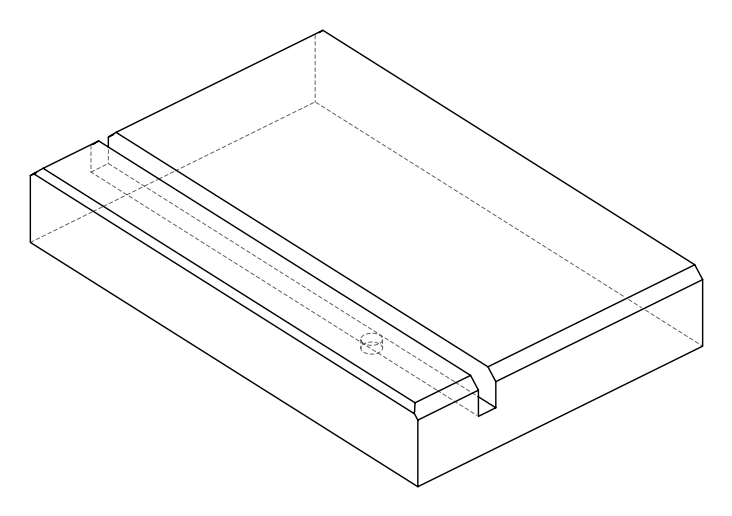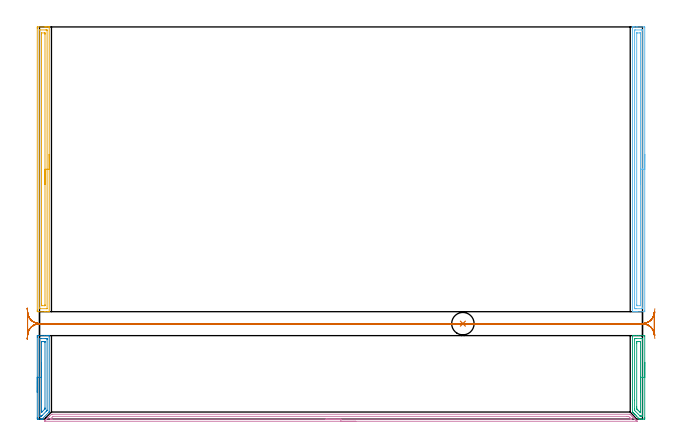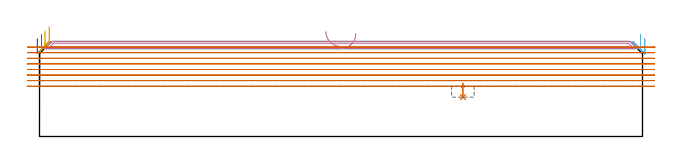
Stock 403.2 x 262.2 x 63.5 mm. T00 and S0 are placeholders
(PLAN: 7 operations, 2 tool changes, 33.3 min)
(1 INDEXABLE_INSERT_DRILL_BLIND_HOLE_FROM_SOLID | STEP1POCKET | UGT0302_001 | 0.04 min | 6558 mm3)
(2 AREA_MILL | FG_CHAMFER_SURFACE | UGT0205_001 | 1.53 min | 1944 mm3)
(3 AREA_MILL_1 | FG_CHAMFER_SURFACE_1 | UGT0205_001 | 1.54 min | 2045 mm3)
(4 AREA_MILL_2 | FG_CHAMFER_SURFACE_2 | UGT0205_001 | 6.45 min | 4307 mm3)
(5 AREA_MILL_3 | FG_CHAMFER_SURFACE_3 | UGT0205_001 | 4.79 min | 6253 mm3)
(6 AREA_MILL_4 | FG_CHAMFER_SURFACE_4 | UGT0205_001 | 4.8 min | 6570 mm3)
(7 MILL_RECTANGULAR_SLOT | SLOT_RECTANGULAR | UGT0201_134 | Follow Part, ap 3.975, ae 75% | 14.13 min | 186978 mm3)
(TOOL UGT0302_001 | Indexable Insert Drill 15mm | D15 PA180 FL50 Z2)
(TOOL UGT0205_001 | Chamfer Mill 20 x 3 x 45 deg. | D20 FL50 Z2)
(TOOL UGT0201_134 | Carbide End Mill 15.9 | D15.9 FL30 Z4)
(OP 1 INDEXABLE_INSERT_DRILL_BLIND_HOLE_FROM_SOLID)
G17 G21 G94 G90
T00 M6
G54
G17 G0 G90 X283.1 Y63.8 S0 M3
G43 Z73.5 H0
G94 G81 G98 Z26.3 F250. R35.6
G80
M5
M2
(OP 2 AREA_MILL)
G17 G21 G94 G90
T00 M6
G54
G17 G0 G90 X-1.5 Y17.9 S1061 M3
G43 Z73.5 H0
Z65.5
G94 G1 Y17.938 Z64.628 F250.
Y18.052 Z63.763
Y18.241 Z62.912
Y18.503 Z62.08
Y18.837 Z61.274
Y19.24 Z60.5
Y19.708 Z59.764
Y20.24 Z59.072
Y20.829 Z58.429
Y21.472 Z57.839
Y22.164 Z57.308
Y22.9 Z56.84
Y23.674 Z56.437
Y24.48 Z56.103
Y25.312 Z55.841
Y26.164 Z55.652
Y27.028 Z55.538
Y27.9 Z55.5
Y54.752
X-1.499 Y55.171 Z55.501
X-1.495 Y55.641 Z55.503
X-1.492 Y55.791 Z55.506
X-1.031 Y55.8 Z55.966
X3.383 Z60.377
X4.789 Z61.785
X5.148 Z62.143
X5.866 Z62.866
X6.119 Z63.118
X6.489 Y55.793 Z63.48
X6.497 Y55.791 Z63.488
X6.5 Y55.618 Z63.5
Y5.1
X6.496 Y4.704 Z63.488
X6.473 Y4.673 Z63.473
X1.911 Y0.111 Z58.91
X1.831 Y0.033 Z58.829
X1.791 Y0.002 Z58.788
X1.52 Y0. Z58.518
X0.735 Z57.729
X-0.507 Z56.489
X-1.031 Y0.001 Z55.963
X-1.259 Y0.004 Z55.736
X-1.491 Y0.01 Z55.505
X-1.494 Y0.159 Z55.502
X-1.499 Y0.629 Z55.501
X-1.5 Y1.104 Z55.5
Y27.9
X-0.086 Z56.914
X-0.085 Y53.319 Z56.915
Y53.383
X-0.079 Y53.788 Z56.921
X0.325 Y53.797 Z57.325
X0.735 Y53.799 Z57.735
X1.205 Y53.8 Z58.205
X3.854 Z60.854
X4.265 Y53.799 Z61.265
X4.739 Y53.797 Z61.739
X4.975 Y53.79 Z61.975
X5.079 Y53.767 Z62.079
X5.085 Y53.447 Z62.085
Y53.383
Y5.994
X5.08 Y5.787 Z62.08
X5.078 Y5.74 Z62.078
X5.045 Y5.701 Z62.045
X4.981 Y5.633 Z61.981
X4.801 Y5.451 Z61.801
X4.45 Y5.1 Z61.45
X1.692 Y2.342 Z58.692
X1.617 Y2.268 Z58.617
X1.369 Y2.027 Z58.369
X1.349 Y2.011 Z58.349
X1.323 Y2.006 Z58.323
X1.264 Y2.002 Z58.264
X1.146 Y2. Z58.146
X0.735 Y2.001 Z57.735
X0.261 Y2.003 Z57.261
X0.025 Y2.01 Z57.025
X-0.079 Y2.033 Z56.921
X-0.085 Y2.353 Z56.915
Y2.417
X-0.086 Y27.9 Z56.914
X1.328 Z58.328
X1.329 Y51.594 Z58.329
X1.33 Y51.741 Z58.33
X1.333 Y51.776 Z58.333
X1.334 Y51.787 Z58.334
X1.348 Y51.79 Z58.348
X1.417 Y51.798 Z58.417
X1.617 Y51.799 Z58.617
X2.297 Y51.8 Z59.297
X3.18 Z60.18
X3.383 Y51.799 Z60.383
X3.585 Y51.794 Z60.585
X3.642 Y51.79 Z60.642
X3.665 Y51.786 Z60.665
X3.667 Y51.769 Z60.667
X3.67 Y51.692 Z60.67
X3.671 Y51.594 Z60.671
X3.672 Y51.302 Z60.672
X3.671 Y7.49 Z60.671
X3.669 Y6.888 Z60.669
X3.667 Y6.815 Z60.667
X3.665 Y6.783 Z60.665
X3.648 Y6.759 Z60.648
X3.581 Y6.687 Z60.581
X3.383 Y6.483 Z60.383
X1.807 Y4.907 Z58.807
X1.617 Y4.72 Z58.617
X1.357 Y4.469 Z58.357
X1.334 Y4.464 Z58.334
X1.332 Y4.474 Z58.332
X1.33 Y4.496 Z58.33
X1.329 Y5.1 Z58.329
X1.328 Y5.392 Z58.328
Y27.9
Y28.772 Z58.366
Y29.636 Z58.48
Y30.488 Z58.669
Y31.32 Z58.931
Y32.126 Z59.265
Y32.9 Z59.668
Y33.636 Z60.137
Y34.328 Z60.668
Y34.971 Z61.257
Y35.56 Z61.901
Y36.092 Z62.593
Y36.56 Z63.328
Y36.963 Z64.102
Y37.297 Z64.908
Y37.559 Z65.74
Y37.748 Z66.592
Y37.862 Z67.457
Y37.9 Z68.328
G0 Z73.5
M5
M2
(OP 3 AREA_MILL_1)
G17 G21 G94 G90
T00 M6
G54
G17 G0 G90 X404.7 Y37.9 S1061 M3
G43 Z73.5 H0
Z65.3
G94 G1 Y37.862 Z64.428 F250.
Y37.748 Z63.563
Y37.559 Z62.712
Y37.297 Z61.88
Y36.963 Z61.074
Y36.56 Z60.3
Y36.092 Z59.564
Y35.56 Z58.872
Y34.971 Z58.229
Y34.328 Z57.64
Y33.636 Z57.108
Y32.9 Z56.64
Y32.126 Z56.237
Y31.32 Z55.903
Y30.488 Z55.641
Y29.636 Z55.452
Y28.772 Z55.338
Y27.9 Z55.3
Y0.973
X404.699 Y0.629 Z55.301
X404.694 Y0.085 Z55.302
X404.691 Y0.008 Z55.305
X404.153 Y0. Z55.841
X402.738 Z57.258
X402.377 Z57.618
X401.291 Z58.707
X401.266 Y0.001 Z58.731
X401.207 Y0.004 Z58.79
X401.166 Y0.033 Z58.832
X400.685 Y0.515 Z59.315
X399.12 Y2.079 Z60.878
X398.276 Y2.924 Z61.723
X398.231 Y2.967 Z61.766
X398.186 Y3.013 Z61.813
X397.982 Y3.218 Z62.017
X397.935 Y3.263 Z62.062
X397.888 Y3.311 Z62.111
X397.688 Y3.512 Z62.311
X397.639 Y3.559 Z62.358
X397.59 Y3.609 Z62.409
X397.393 Y3.806 Z62.606
X397.343 Y3.856 Z62.654
X397.292 Y3.907 Z62.707
X397.099 Y4.1 Z62.9
X397.047 Y4.152 Z62.95
X396.994 Y4.205 Z63.004
X396.864 Y4.336 Z63.135
X396.604 Y4.597 Z63.394
X396.506 Y4.697 Z63.492
X396.5 Y5.1 Z63.5
Y55.618
X396.503 Y55.791 Z63.488
X396.542 Y55.8 Z63.449
X396.945 Z63.055
X397.212 Z62.787
X397.935 Z62.06
X399.185 Z60.812
X400.598 Z59.398
X404.153 Z55.844
X404.419 Y55.798 Z55.579
X404.692 Y55.79 Z55.306
X404.699 Y55.515 Z55.299
X404.7 Y27.9 Z55.3
X403.286 Z56.714
X403.285 Y2.417 Z56.715
Y2.397
X403.265 Y2.01 Z56.735
X402.789 Y2.003 Z57.211
X402.377 Y2.002 Z57.623
X401.9 Y2.003 Z58.1
X401.696 Y2.01 Z58.304
X401.643 Y2.019 Z58.357
X401.575 Y2.081 Z58.425
X401.488 Y2.164 Z58.512
X401.233 Y2.417 Z58.767
X398.552 Y5.1 Z61.448
X397.935 Y5.727 Z62.065
X397.916 Y5.994 Z62.084
X397.915 Y6.014 Z62.085
X397.914 Y6.888 Z62.086
Y12.588
X397.915 Y53.383 Z62.085
Y53.403
X397.935 Y53.79 Z62.065
X398.411 Y53.797 Z61.589
X398.823 Y53.799 Z61.177
X399.297 Y53.8 Z60.703
X401.962 Z58.038
X402.377 Y53.799 Z57.623
X402.853 Y53.797 Z57.147
X403.265 Y53.79 Z56.735
X403.284 Y53.383 Z56.716
X403.285 Y53.362 Z56.715
X403.286 Y27.9 Z56.714
X401.872 Z58.128
X401.871 Y5.1 Z58.129
X401.869 Y4.716 Z58.131
X401.865 Y4.329 Z58.135
X401.858 Y4.252 Z58.142
X401.781 Y4.325 Z58.219
X401.651 Y4.451 Z58.349
X401.488 Y4.611 Z58.512
X400.999 Y5.1 Z59.001
X400.106 Y5.994 Z59.894
X399.712 Y6.39 Z60.288
X399.465 Y6.642 Z60.535
X399.344 Y6.767 Z60.656
X399.335 Y6.888 Z60.665
X399.331 Y7.271 Z60.669
X399.329 Y7.782 Z60.671
Y8.168
Y50.7
X399.33 Y51.085 Z60.67
X399.333 Y51.594 Z60.667
X399.335 Y51.778 Z60.665
X399.515 Y51.793 Z60.485
X399.712 Y51.796 Z60.288
X400.396 Y51.8 Z59.604
X400.6 Z59.4
X401.284 Z58.716
X401.488 Y51.799 Z58.512
X401.692 Y51.796 Z58.308
X401.828 Y51.79 Z58.172
X401.866 Y51.787 Z58.135
X401.867 Y51.769 Z58.133
X401.869 Y51.723 Z58.131
X401.871 Y51.594 Z58.129
X401.872 Y27.9 Z58.128
Y27.028 Z58.166
Y26.164 Z58.28
Y25.312 Z58.469
Y24.48 Z58.731
Y23.674 Z59.065
Y22.9 Z59.468
Y22.164 Z59.937
Y21.472 Z60.468
Y20.829 Z61.057
Y20.24 Z61.701
Y19.708 Z62.393
Y19.24 Z63.128
Y18.837 Z63.902
Y18.503 Z64.708
Y18.241 Z65.54
Y18.052 Z66.392
Y17.938 Z67.257
Y17.9 Z68.128
G0 Z73.5
M5
M2
(OP 4 AREA_MILL_2)
G17 G21 G94 G90
T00 M6
G54
G17 G0 G90 X211.5 Y-1.5 S1061 M3
G43 Z73.5 H0
Z68.8
G94 G1 X211.462 Z67.928 F250.
X211.348 Z67.063
X211.159 Z66.212
X210.897 Z65.38
X210.563 Z64.574
X210.16 Z63.8
X209.692 Z63.064
X209.16 Z62.372
X208.571 Z61.729
X207.928 Z61.139
X207.236 Z60.608
X206.5 Z60.14
X205.726 Z59.737
X204.92 Z59.403
X204.088 Z59.141
X203.237 Z58.952
X202.372 Z58.838
X201.5 Z58.8
X3.545
X3.331 Y-1.494 Z58.804
X3.319 Y-1.492 Z58.805
X3.331 Y-1.468 Z58.83
X3.702 Y-1.098 Z59.202
X3.869 Y-0.93 Z59.367
X3.927 Y-0.872 Z59.427
X4.108 Y-0.692 Z59.607
X4.165 Y-0.633 Z59.663
X4.225 Y-0.574 Z59.725
X4.403 Y-0.396 Z59.903
X4.462 Y-0.337 Z59.96
X4.523 Y-0.276 Z60.023
X4.699 Y-0.101 Z60.198
X4.758 Y-0.04 Z60.257
X4.821 Y0.022 Z60.321
X4.994 Y0.194 Z60.493
X5.055 Y0.257 Z60.553
X5.119 Y0.32 Z60.619
X5.289 Y0.49 Z60.789
X5.352 Y0.553 Z60.85
X5.417 Y0.618 Z60.917
X5.584 Y0.785 Z61.084
X5.648 Y0.85 Z61.146
X5.715 Y0.916 Z61.215
X6.609 Y1.81 Z62.109
X7.93 Y3.13 Z63.429
X7.996 Y3.194 Z63.492
X8.397 Y3.2 Z63.5
X394.603
X395.004 Y3.194 Z63.492
X395.07 Y3.13 Z63.429
X395.126 Y3.075 Z63.373
X395.497 Y2.704 Z63.002
X395.572 Y2.63 Z62.926
X395.644 Y2.557 Z62.856
X395.795 Y2.405 Z62.705
X395.869 Y2.333 Z62.629
X395.939 Y2.262 Z62.561
X396.093 Y2.107 Z62.407
X396.165 Y2.037 Z62.333
X396.234 Y1.966 Z62.265
X396.391 Y1.809 Z62.109
X396.462 Y1.74 Z62.036
X396.53 Y1.671 Z61.97
X396.689 Y1.511 Z61.811
X396.758 Y1.443 Z61.74
X396.825 Y1.376 Z61.675
X396.987 Y1.213 Z61.512
X397.055 Y1.147 Z61.443
X397.12 Y1.08 Z61.379
X397.285 Y0.915 Z61.214
X397.352 Y0.85 Z61.146
X397.415 Y0.785 Z61.084
X397.583 Y0.617 Z60.916
X397.648 Y0.553 Z60.85
X397.711 Y0.49 Z60.789
X397.881 Y0.319 Z60.618
X397.945 Y0.257 Z60.553
X398.006 Y0.194 Z60.493
X398.179 Y0.021 Z60.32
X398.242 Y-0.04 Z60.257
X398.301 Y-0.101 Z60.198
X398.477 Y-0.277 Z60.022
X398.538 Y-0.337 Z59.96
X398.597 Y-0.396 Z59.903
X398.775 Y-0.575 Z59.724
X398.835 Y-0.633 Z59.663
X398.892 Y-0.691 Z59.607
X399.073 Y-0.873 Z59.426
X399.131 Y-0.93 Z59.367
X399.298 Y-1.098 Z59.202
X399.371 Y-1.171 Z59.129
X399.576 Y-1.375 Z58.923
X399.669 Y-1.472 Z58.826
X399.683 Y-1.494 Z58.803
X399.669 Y-1.499 Z58.799
X399.455 Y-1.5 Z58.8
X201.5
Y-0.086 Z60.214
X8.397
X7.545 Y-0.082 Z60.218
X7.503 Y-0.079 Z60.221
X7.222 Y-0.04 Z60.26
X7.359 Y0.104 Z60.404
X7.503 Y0.252 Z60.552
X8.695 Y1.444 Z61.744
X8.996 Y1.74 Z62.04
X9.03 Y1.768 Z62.068
X9.049 Y1.779 Z62.079
X9.107 Y1.782 Z62.082
X9.199 Y1.785 Z62.085
X392.815 Y1.786 Z62.086
X393.667 Y1.782 Z62.082
X393.709 Y1.779 Z62.079
X393.998 Y1.74 Z62.04
X394.603 Y1.145 Z61.445
X394.9 Y0.85 Z61.15
X395.497 Y0.252 Z60.552
X395.782 Y-0.04 Z60.26
X395.814 Y-0.075 Z60.225
X395.681 Y-0.081 Z60.219
X395.589 Y-0.085 Z60.215
X395.543 Y-0.086 Z60.214
X395.497
X201.5
X200.628 Z60.252
X199.764 Z60.366
X198.912 Z60.555
X198.08 Z60.817
X197.274 Z61.151
X196.5 Z61.554
X195.764 Z62.023
X195.072 Z62.554
X194.429 Z63.143
X193.84 Z63.786
X193.309 Z64.478
X192.84 Z65.214
X192.437 Z65.988
X192.103 Z66.794
X191.841 Z67.626
X191.652 Z68.478
X191.538 Z69.343
X191.5 Z70.214
G0 Z73.5
M5
M2
(OP 5 AREA_MILL_3)
G17 G21 G94 G90
T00 M6
G54
G17 G0 G90 X6.5 Y177. S1061 M3
G43 Z73.5 H0
G94 G1 Y176.962 Z72.628 F250.
Y176.848 Z71.763
Y176.659 Z70.912
Y176.397 Z70.08
Y176.063 Z69.274
Y175.66 Z68.5
Y175.192 Z67.764
Y174.66 Z67.072
Y174.071 Z66.429
Y173.428 Z65.839
Y172.736 Z65.308
Y172. Z64.84
Y171.226 Z64.437
Y170.42 Z64.103
Y169.588 Z63.841
Y168.736 Z63.652
Y167.872 Z63.538
Y167. Z63.5
Y71.959
X6.497 Y71.808 Z63.488
X6.49 Y71.807 Z63.481
X6.166 Y71.8 Z63.166
X5.776 Z62.775
X5.148 Z62.143
X3.952 Z60.948
X3.383 Z60.377
X-1.031 Y71.801 Z55.966
X-1.26 Y71.804 Z55.737
X-1.492 Y71.809 Z55.506
X-1.495 Y71.936 Z55.503
X-1.499 Y72.405 Z55.501
X-1.5 Y72.879 Z55.5
Y261.177
X-1.499 Y261.595 Z55.501
X-1.495 Y262.064 Z55.503
X-1.491 Y262.191 Z55.506
X-1.031 Y262.2 Z55.966
X3.383 Z60.377
X3.952 Z60.948
X4.265 Z61.262
X4.834 Z61.83
X5.148 Z62.143
X6.167 Z63.166
X6.49 Y262.193 Z63.481
X6.497 Y262.192 Z63.488
X6.5 Y262.041 Z63.5
Y167.
X5.086 Z62.086
X5.085 Y73.982 Z62.085
X5.084 Y73.879 Z62.084
X5.081 Y73.828 Z62.081
X5.08 Y73.811 Z62.08
X5.036 Y73.809 Z62.036
X4.649 Y73.801 Z61.649
X0.735 Y73.8 Z57.735
X0.235 Y73.802 Z57.235
X0.021 Y73.809 Z57.021
X-0.079 Y73.814 Z56.921
X-0.085 Y74.125 Z56.915
Y74.19
Y260.018
X-0.084 Y260.121 Z56.916
X-0.081 Y260.172 Z56.919
X-0.08 Y260.189 Z56.92
X-0.036 Y260.191 Z56.964
X0.351 Y260.199 Z57.351
X4.265 Y260.2 Z61.265
X4.765 Y260.198 Z61.765
X4.979 Y260.19 Z61.979
X5.079 Y260.186 Z62.079
X5.085 Y259.875 Z62.085
Y259.81
X5.086 Y167. Z62.086
X3.671 Z60.671
Y76.575
X3.667 Y75.974 Z60.667
X3.664 Y75.832 Z60.664
X3.655 Y75.81 Z60.655
X3.613 Y75.804 Z60.613
X3.555 Y75.801 Z60.555
X1.617 Z58.617
X1.445 Y75.805 Z58.445
X1.336 Y75.81 Z58.336
X1.332 Y75.877 Z58.332
X1.33 Y75.974 Z58.33
X1.329 Y76.266 Z58.329
X1.328 Y76.867 Z58.328
X1.329 Y257.425 Z58.329
X1.333 Y258.026 Z58.333
X1.335 Y258.168 Z58.335
X1.345 Y258.19 Z58.345
X1.387 Y258.196 Z58.387
X1.445 Y258.199 Z58.445
X3.383 Z60.383
X3.555 Y258.195 Z60.555
X3.664 Y258.19 Z60.664
X3.668 Y258.122 Z60.668
X3.67 Y258.026 Z60.67
X3.671 Y257.734 Z60.671
Y257.133
Y167.
Y166.128 Z60.71
Y165.263 Z60.823
Y164.412 Z61.012
Y163.58 Z61.275
Y162.774 Z61.608
Y162. Z62.011
Y161.264 Z62.48
Y160.572 Z63.011
Y159.929 Z63.6
Y159.34 Z64.244
Y158.808 Z64.936
Y158.34 Z65.671
Y157.937 Z66.445
Y157.603 Z67.251
Y157.341 Z68.083
Y157.152 Z68.935
Y157.038 Z69.8
Y157. Z70.671
G0 Z73.5
M5
M2
(OP 6 AREA_MILL_4)
G17 G21 G94 G90
T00 M6
G54
G17 G0 G90 X404.7 Y177. S1061 M3
G43 Z73.5 H0
Z65.3
G94 G1 Y176.962 Z64.428 F250.
Y176.848 Z63.564
Y176.659 Z62.712
Y176.397 Z61.88
Y176.063 Z61.074
Y175.66 Z60.3
Y175.191 Z59.564
Y174.66 Z58.872
Y174.071 Z58.229
Y173.428 Z57.64
Y172.736 Z57.108
Y172. Z56.64
Y171.226 Z56.237
Y170.42 Z55.903
Y169.588 Z55.641
Y168.736 Z55.452
Y167.872 Z55.338
Y167. Z55.3
Y72.405
X404.697 Y72.059 Z55.302
X404.691 Y71.81 Z55.306
X404.439 Y71.8 Z55.558
X399.712 Z60.282
X399.139 Z60.858
X398.823 Z61.173
X398.251 Z61.745
X397.935 Z62.06
X396.888 Z63.111
X396.534 Y71.81 Z63.457
X396.504 Y71.861 Z63.49
X396.5 Y71.959 Z63.5
Y262.041
X396.503 Y262.19 Z63.488
X396.535 Y262.194 Z63.456
X396.889 Y262.2 Z63.11
X397.304 Z62.696
X397.935 Z62.06
X399.139 Z60.858
X399.712 Z60.282
X404.153 Z55.844
X404.441 Y262.198 Z55.556
X404.692 Y262.19 Z55.306
X404.699 Y261.939 Z55.299
X404.7 Y167. Z55.3
X403.286 Z56.714
X403.285 Y74.169 Z56.715
X403.265 Y73.81 Z56.735
X402.763 Y73.801 Z57.237
X398.823 Y73.8 Z61.177
X398.322 Y73.801 Z61.678
X397.935 Y73.81 Z62.065
X397.915 Y74.19 Z62.085
X397.914 Y74.21 Z62.086
X397.915 Y259.831 Z62.085
X397.935 Y260.19 Z62.065
X398.437 Y260.199 Z61.563
X402.377 Y260.2 Z57.623
X402.878 Y260.199 Z57.122
X403.265 Y260.19 Z56.735
X403.285 Y259.81 Z56.715
X403.286 Y259.79 Z56.714
Y167.
X401.872 Z58.128
X401.871 Y75.974 Z58.129
X401.87 Y75.878 Z58.13
X401.868 Y75.831 Z58.132
X401.866 Y75.815 Z58.134
X401.835 Y75.81 Z58.165
X401.66 Y75.802 Z58.34
X399.712 Y75.8 Z60.288
X399.538 Y75.802 Z60.462
X399.423 Y75.805 Z60.577
X399.336 Y75.81 Z60.664
X399.334 Y75.847 Z60.666
X399.331 Y75.974 Z60.669
X399.329 Y76.359 Z60.671
Y258.026
X399.33 Y258.122 Z60.67
X399.332 Y258.169 Z60.668
X399.334 Y258.185 Z60.666
X399.365 Y258.19 Z60.635
X399.54 Y258.198 Z60.46
X401.488 Y258.2 Z58.512
X401.662 Y258.198 Z58.338
X401.777 Y258.195 Z58.223
X401.864 Y258.19 Z58.136
X401.866 Y258.153 Z58.134
X401.869 Y258.026 Z58.131
X401.871 Y257.641 Z58.129
X401.872 Y167. Z58.128
Y166.128 Z58.167
Y165.263 Z58.28
Y164.412 Z58.469
Y163.58 Z58.732
Y162.774 Z59.065
Y162. Z59.468
Y161.264 Z59.937
Y160.572 Z60.468
Y159.929 Z61.057
Y159.34 Z61.701
Y158.808 Z62.393
Y158.34 Z63.128
Y157.937 Z63.902
Y157.603 Z64.708
Y157.341 Z65.54
Y157.152 Z66.392
Y157.038 Z67.257
Y157. Z68.128
G0 Z73.5
M5
M2
(OP 7 MILL_RECTANGULAR_SLOT)
G17 G21 G94 G90
T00 M6
G54
G17 G0 G90 X411.696 Y71.649 S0 M3
G43 Z73.501 H0
Z59.763
G94 G1 X410.587 Y68.861 F250.
G2 X403.2 Y63.85 R7.95 F500.
G1 X0.
G2 X-7.426 Y68.96 R7.95
G1 X-7.454 Y68.971
G3 X-7.95 Y66.206 R7.95
G1 Y61.39
G3 X-7.455 Y58.627 R7.95
G1 X-7.426 Y58.637
G2 X0. Y63.75 R7.95
G1 X403.2
G2 X410.591 Y58.728 R7.95
G1 X411.696 Y55.939 F250.
G0 X411.457 Y73.805 Z56.026
G1 X411.09 Y70.828
G2 X403.2 Y63.85 R7.95 F500.
G1 X0.
G2 X-7.905 Y70.955 R7.95
G1 X-7.935 Y70.957
G3 X-7.95 Y70.467 R7.95
G1 Y57.161
G3 X-7.934 Y56.653 R7.95
G1 X-7.904 Y56.655
G2 X0. Y63.75 R7.95
G1 X403.2
G2 X411.088 Y56.793 R7.95
G1 X411.462 Y53.816 F250.
G0 Z73.501
X-8.18 Y53.501
Z52.288
G1 X-7.92 Y56.49
G2 X0. Y63.75 R7.95 F500.
G1 X403.2
G2 X411.14 Y56.199 R7.95
G1 X411.15
Y71.401
X411.14
G2 X403.2 Y63.85 R7.95
G1 X0.
G2 X-7.92 Y71.11 R7.95
G1 X-8.18 Y74.099 F250.
G0 Y53.501 Z48.55
G1 X-7.92 Y56.49
G2 X0. Y63.75 R7.95 F500.
G1 X403.2
G2 X411.14 Y56.199 R7.95
G1 X411.15
Y71.401
X411.14
G2 X403.2 Y63.85 R7.95
G1 X0.
G2 X-7.92 Y71.11 R7.95
G1 X-8.18 Y74.099 F250.
G0 Y53.501 Z44.813
G1 X-7.92 Y56.49
G2 X0. Y63.75 R7.95 F500.
G1 X403.2
G2 X411.14 Y56.199 R7.95
G1 X411.15
Y71.401
X411.14
G2 X403.2 Y63.85 R7.95
G1 X0.
G2 X-7.92 Y71.11 R7.95
G1 X-8.18 Y74.099 F250.
G0 Y53.501 Z41.075
G1 X-7.92 Y56.49
G2 X0. Y63.75 R7.95 F500.
G1 X403.2
G2 X411.14 Y56.199 R7.95
G1 X411.15
Y71.401
X411.14
G2 X403.2 Y63.85 R7.95
G1 X0.
G2 X-7.92 Y71.11 R7.95
G1 X-8.18 Y74.099 F250.
G0 Y53.501 Z37.338
G1 X-7.92 Y56.49
G2 X0. Y63.75 R7.95 F500.
G1 X403.2
G2 X411.14 Y56.199 R7.95
G1 X411.15
Y71.401
X411.14
G2 X403.2 Y63.85 R7.95
G1 X0.
G2 X-7.92 Y71.11 R7.95
G1 X-8.18 Y74.099 F250.
G0 Y53.501 Z33.6
G1 X-7.92 Y56.49
G2 X0. Y63.75 R7.95 F500.
G1 X403.2
G2 X411.14 Y56.199 R7.95
G1 X411.15
Y71.401
X411.14
G2 X403.2 Y63.85 R7.95
G1 X0.
G2 X-7.92 Y71.11 R7.95
G1 X-8.18 Y74.099 F250.
G0 Z73.501
M5
M2
